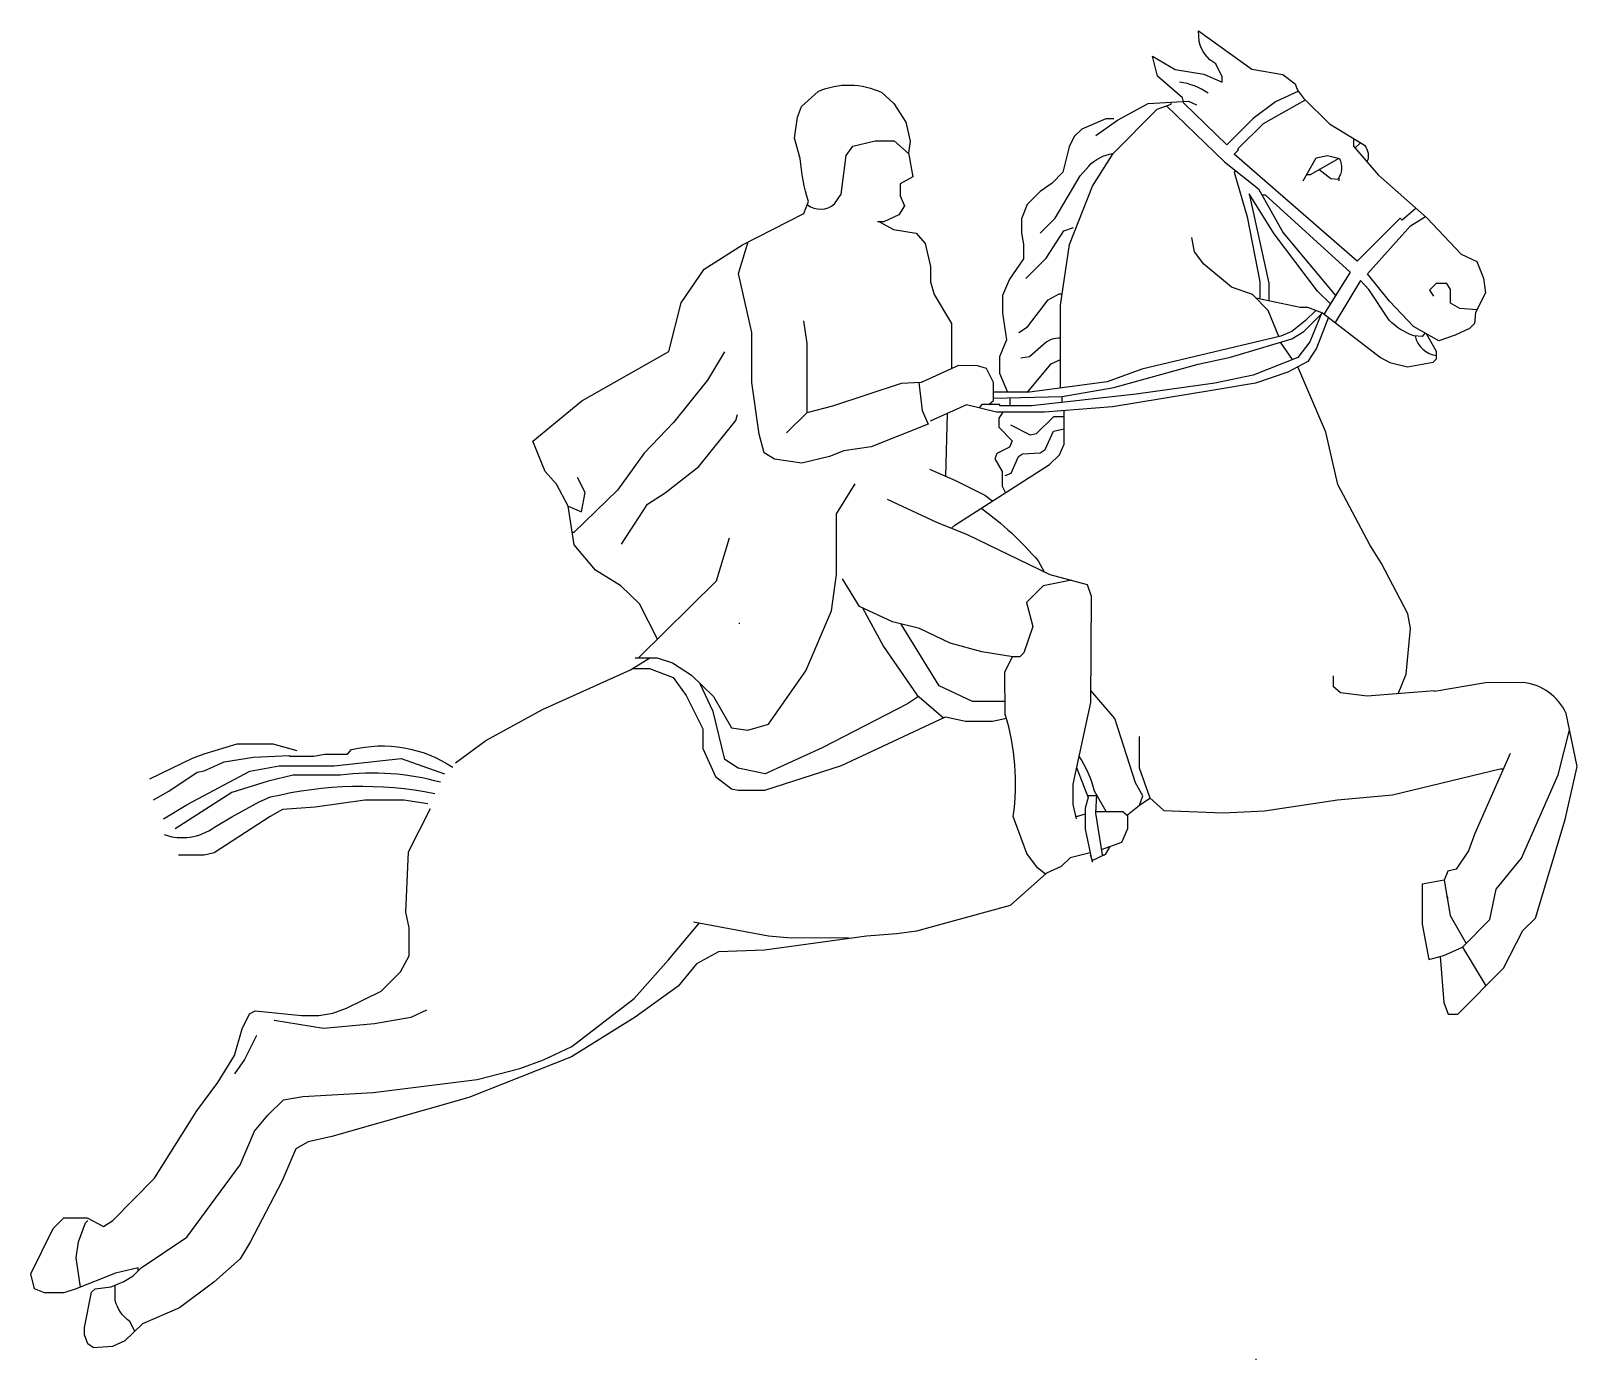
# Model space of a CAD drawing. Extents: x 0.34 to 7.53, y 0.47 to 6.64.
import ezdxf

# ---------------------------------------------------------------- set-up
doc = ezdxf.new("R2010")
doc.units = 0
doc.layers.get('0').update_dxf_attribs({"linetype": 'CONTINUOUS'})

msp = doc.modelspace()

# ---------------------------------------------------------------- linework, layer by layer
for p, q in [((6.4974, 6.0976), (6.523, 6.1215)), ((6.4233, 5.945), (6.4233, 5.9617)), ((6.2063, 5.1145), (6.1509, 5.1947)), ((4.8933, 4.9366), (4.8933, 4.9)), ((5.1367, 4.9157), (5.1367, 4.9419)), ((4.6016, 4.8637), (4.593, 4.5731)), ((3.5863, 4.2783), (3.5883, 4.2783)), ((3.635, 3.8917), (3.635, 3.8867)), ((5.2526, 3.0883), (5.2983, 3.0883)), ((5.4953, 3.0433), (5.5437, 3.0768)), ((6.9966, 2.3835), (7.1052, 2.2036)), ((0.7072, 1.1033), (0.7072, 1.1033)), ((6.035, 0.47), (6.04, 0.47))]:
    msp.add_line(p, q)
for points in [[(6.2345, 6.3608), (6.1281, 6.3112), (6.0233, 6.235), (5.9008, 6.1124), (5.7021, 6.305), (5.6949, 6.3298), (5.5792, 6.4316), (5.5558, 6.5234), (5.6606, 6.4626), (5.794, 6.44), (5.88, 6.4038), (5.88, 6.4275), (5.85, 6.4883, -0.213513), (5.7733, 6.5917), (5.7702, 6.6413), (6.0173, 6.4643), (6.1623, 6.4394), (6.2191, 6.3955), (6.2303, 6.3666), (6.2577, 6.329), (6.378, 6.2102), (6.5417, 6.11, -0.277929), (6.553, 6.0331)], [(5.815, 6.3517, 0.119802), (5.6817, 6.4033)], [(3.2548, 3.8153), (3.172, 3.9794), (3.0849, 4.0624), (2.9665, 4.1362), (2.8677, 4.2534), (2.8396, 4.4324), (2.7858, 4.5358), (2.7335, 4.5943), (2.6758, 4.7346), (2.9039, 4.9227), (3.3082, 5.1512), (3.3656, 5.3774), (3.4716, 5.5342), (3.6502, 5.6472), (3.9353, 5.7934), (3.9567, 5.8483, -0.056273), (3.9183, 6.0483), (3.8922, 6.1435), (3.9065, 6.2412), (3.9241, 6.2899), (4.0017, 6.36, -0.219042), (4.2983, 6.355), (4.3537, 6.3047), (4.4091, 6.2176), (4.4299, 6.1294), (4.4211, 6.0748), (4.4411, 5.963), (4.3833, 5.9309), (4.3833, 5.8748), (4.4039, 5.8291), (4.3761, 5.7861), (4.3067, 5.755), (4.2783, 5.755)], [(3.9512, 5.8342, 0.365538), (4.0783, 5.8383), (4.1094, 5.8828), (4.1325, 6.062), (4.1622, 6.1059), (4.2662, 6.13), (4.3554, 6.13), (4.4217, 6.0713)], [(5.0333, 5.7017), (5.1031, 5.7714), (5.22, 5.9683), (5.26, 6.0133, -0.173266), (5.3712, 6.0713)], [(6.2567, 5.945), (6.3174, 6.051), (6.3693, 6.063), (6.425, 6.0483, -0.29111), (6.4167, 5.9517), (6.3855, 5.954), (6.3297, 5.9969)], [(6.8229, 5.2378), (6.8088, 5.2221), (6.77, 5.225, -0.116169), (6.6567, 5.2967), (6.5619, 5.4394), (6.5233, 5.4817), (6.4051, 5.2863)], [(5.1283, 5.2133, 0.222115), (5.0483, 5.1833), (4.9849, 5.1272), (4.9433, 5.12)], [(6.7774, 5.2245, 0.33281), (6.8767, 5.1333)], [(4.7603, 4.4233, -0.057958), (5.025, 4.1783), (5.053, 4.1286)], [(5.0578, 2.7234), (5.0206, 2.7526), (4.9711, 2.819), (4.9083, 2.9917, 0.111489), (4.8717, 3.465), (4.87, 3.6633), (4.9051, 3.7335)], [(6.8937, 2.3405), (6.9105, 2.1264), (6.9297, 2.0733), (6.975, 2.0733), (7.1877, 2.286), (7.2778, 2.4612), (7.3358, 2.5191), (7.4749, 2.9778), (7.5295, 3.2236), (7.4783, 3.47, 0.264584), (7.2817, 3.6133), (7.1033, 3.6117), (6.8667, 3.5722), (6.8667, 3.5754), (6.5537, 3.5496), (6.4302, 3.5654), (6.3967, 3.5943), (6.3967, 3.645)], [(0.9117, 3.0683), (0.9841, 3.1082), (1.1155, 3.1969), (1.147, 3.2026), (1.241, 3.2449), (1.3763, 3.2672), (1.545, 3.2748), (1.545, 3.2717), (1.6581, 3.2717), (1.7069, 3.28), (1.8133, 3.28), (1.8333, 3.3017, -0.210241), (2.3033, 3.22)], [(5.3411, 3.015), (5.2867, 3.1083, 0.083348), (5.2138, 3.2728)], [(2.2467, 3.15, 0.099497), (1.78, 3.1833), (1.5611, 3.1833), (1.4455, 3.1557), (1.2757, 3.1029), (1.0133, 2.9333)], [(0.9617, 2.9067, 0.24481), (1.195, 2.9417), (1.2756, 2.99), (1.4029, 3.0595), (1.4567, 3.0817, -0.109119), (2.22, 3.0983)], [(0.8257, 0.5999), (0.8017, 0.645, -0.166818), (0.7333, 0.7417), (0.7333, 0.8133)]]:
    msp.add_lwpolyline(points, format="xyb")
for points in [[(5.1283, 4.9824), (5.1283, 5.3667), (5.1705, 5.6491), (5.2778, 5.9202), (5.3724, 6.0725), (5.5769, 6.2785), (5.6433, 6.301), (5.6433, 6.3106)], [(5.2933, 6.155), (5.3938, 6.2263), (5.5353, 6.3047), (5.7233, 6.315), (5.76, 6.2983)], [(5.6215, 6.2936), (5.8905, 6.0332), (6.0482, 5.9071), (6.163, 5.7031), (6.4072, 5.4118)], [(6.7809, 5.8177), (6.7158, 5.7626), (6.7067, 5.7717), (6.5066, 5.5716), (5.9353, 6.0687), (5.955, 6.0883), (5.9528, 6.0927), (6.0722, 6.2108), (6.2641, 6.3202)], [(5.3767, 6.2333), (5.3389, 6.2333), (5.2271, 6.1854), (5.1917, 6.15), (5.168, 6.1027), (5.1399, 5.9848), (5.0899, 5.9336), (5.0333, 5.895), (4.9738, 5.8355), (4.9467, 5.7683), (4.9467, 5.7017), (4.9567, 5.6506), (4.9567, 5.5819), (4.8917, 5.4879), (4.8583, 5.4121), (4.8583, 5.33), (4.8775, 5.2052), (4.845, 5.1276), (4.845, 5.0517), (4.8813, 4.9633)], [(6.49, 6.1416), (6.49, 6.1061), (6.6054, 5.9724), (6.8308, 5.7736), (6.9905, 5.6034), (7.0628, 5.57), (7.0949, 5.4929), (7.1038, 5.4243), (7.0575, 5.3331), (7.0523, 5.2822), (7.0291, 5.2591), (6.9633, 5.2283), (6.8868, 5.2016), (6.7688, 5.2686), (6.6574, 5.3862), (6.555, 5.513), (6.7553, 5.7352), (6.8257, 5.779)], [(6.4216, 6.0492), (6.2883, 5.9733), (6.2729, 5.9733)], [(5.942, 5.992), (5.9353, 5.9853), (5.9959, 5.7769), (6.055, 5.4756), (6.055, 5.3974)], [(6.3832, 5.3735), (6.3226, 5.4326), (6.1217, 5.6983), (6.005, 5.885)], [(6.005, 5.885), (6.0967, 5.469), (6.0967, 5.3887)], [(6.0634, 5.88), (6.0798, 5.88), (6.475, 5.5197), (6.3534, 5.3262)], [(4.2867, 5.755), (4.3521, 5.7181), (4.4571, 5.701), (4.4999, 5.6539), (4.5233, 5.5469), (4.5233, 5.4757), (4.5403, 5.4159), (4.6217, 5.282), (4.6217, 5.0716)], [(4.9667, 5.4917), (5.0615, 5.585), (5.1437, 5.7123), (5.1883, 5.7283)], [(6.1433, 5.2208), (6.0933, 5.3421), (6.0214, 5.4167), (5.9236, 5.4514), (5.7944, 5.5576), (5.7513, 5.6154), (5.7383, 5.6817)], [(4.4703, 5.0074), (4.485, 4.877), (4.5126, 4.8134), (4.2477, 4.7093), (4.1215, 4.6905), (4.054, 4.6642), (3.926, 4.6334), (3.7982, 4.6517), (3.7503, 4.6802), (3.7277, 4.768), (3.6933, 5.0083), (3.6933, 5.2407), (3.6313, 5.5144), (3.6772, 5.6611)], [(7.0636, 5.3452), (6.9848, 5.3513), (6.9417, 5.376), (6.9417, 5.4395), (6.9243, 5.4683), (6.875, 5.4683), (6.843, 5.4363), (6.8617, 5.4083)], [(4.935, 5.24), (4.9746, 5.2664), (5.0716, 5.3914), (5.1223, 5.42), (5.1363, 5.42)], [(6.0362, 5.4014), (6.242, 5.3583), (6.2765, 5.3583), (6.3458, 5.3321), (6.6162, 5.1233), (6.6594, 5.1002), (6.7406, 5.0807), (6.8611, 5.1028), (6.8767, 5.1183), (6.8767, 5.1524), (6.8299, 5.2339)], [(6.3435, 5.333), (6.2869, 5.1972), (6.2316, 5.1246), (6.0241, 5.0416), (5.845, 5.005), (5.48, 4.9533), (4.9933, 4.9), (4.8467, 4.9), (4.8467, 4.905), (4.7625, 4.905), (4.7508, 4.8894)], [(6.3165, 5.3432), (6.2652, 5.2945), (6.2033, 5.2442), (6.1521, 5.223), (5.5066, 5.0689), (5.3448, 5.011), (4.9843, 4.9633), (4.8167, 4.9633)], [(4.8167, 4.9349), (5.1367, 4.9419), (5.3767, 4.985), (5.7683, 5.0933), (5.9187, 5.1247), (6.2037, 5.2106), (6.2589, 5.2439), (6.3403, 5.3252)], [(3.855, 4.7733), (3.95, 4.8683), (3.95, 5.1883), (3.935, 5.295)], [(6.3734, 5.3108), (6.3185, 5.1674), (6.2773, 5.1046), (6.1854, 5.0553), (6.034, 5.0052), (5.8417, 4.9717), (5.3706, 4.8947), (5.0533, 4.87), (4.8302, 4.87), (4.692, 4.9037), (4.5217, 4.8283)], [(3.5667, 5.15), (3.4878, 5.0186), (3.33, 4.8217), (3.1926, 4.6792), (3.0683, 4.5067), (2.8667, 4.31), (2.8577, 4.31)], [(4.9744, 4.9633), (5.0852, 5.0952), (5.1283, 5.1143)], [(4.7955, 4.905), (4.8167, 4.9236), (4.8167, 5.0081), (4.7838, 5.0726), (4.7417, 5.085), (4.6547, 5.0865), (4.4807, 5.008), (4.388, 5.0027), (4.0683, 4.8983), (3.9491, 4.8674)], [(6.6986, 3.5616), (6.7352, 3.653), (6.7552, 3.8645), (6.7424, 3.9329), (6.62, 4.1668), (6.5663, 4.2531), (6.417, 4.5341), (6.3609, 4.777), (6.2322, 5.0804)], [(3.0883, 4.2567), (3.2081, 4.4418), (3.2902, 4.4946), (3.4478, 4.618), (3.6187, 4.8314), (3.6267, 4.8583)], [(4.6222, 4.3305), (4.6371, 4.3446), (5.0778, 4.6262), (5.1239, 4.6722), (5.145, 4.7212), (5.145, 4.8771)], [(4.8601, 4.87), (4.8417, 4.8419), (4.8417, 4.8), (4.9032, 4.7369), (4.8907, 4.7069), (4.8331, 4.6774), (4.8232, 4.6523), (4.8567, 4.5941), (4.8567, 4.5267), (4.8725, 4.495)], [(5.145, 4.8483), (5.095, 4.8483), (5.0158, 4.7691), (4.9896, 4.7628), (4.8967, 4.81)], [(4.8717, 4.575), (4.8995, 4.5866), (4.9327, 4.6634), (4.9509, 4.6756), (5.0335, 4.6811), (5.0571, 4.6965), (5.096, 4.7819), (5.145, 4.7923)], [(4.52, 4.605), (4.64, 4.5525), (4.7795, 4.4828), (4.8123, 4.4565)], [(2.8396, 4.4324), (2.9012, 4.4064), (2.9188, 4.4972), (2.8833, 4.5667)], [(3.1517, 3.7283), (3.2537, 3.7283), (3.3241, 3.7053), (3.4131, 3.6473), (3.5149, 3.5481), (3.5992, 3.4026), (3.6752, 3.3927), (3.7717, 3.4205), (3.9451, 3.6675), (4.0641, 3.9463), (4.0867, 4.115), (4.0867, 4.397), (4.1733, 4.5367)], [(4.3233, 4.465), (4.5517, 4.3583), (4.6942, 4.302), (5.0789, 4.1161), (5.2522, 4.0694), (5.2716, 4.0153), (5.2683, 3.5206), (5.185, 3.1418), (5.185, 3.0467), (5.2017, 2.98)], [(3.5883, 4.285), (3.5276, 4.0843), (3.1666, 3.7283)], [(5.1797, 4.0889), (5.0483, 4.0633), (4.9707, 3.9857), (5.0002, 3.874), (4.9585, 3.7518), (4.94, 3.7333), (4.9062, 3.7333), (4.7621, 3.7567), (4.6161, 3.7972), (4.4733, 3.8642), (4.347, 3.8954), (4.1934, 3.9672), (4.115, 4.095)], [(4.2086, 3.9601), (4.305, 3.7804), (4.4599, 3.5558), (4.5851, 3.4499)], [(4.8712, 3.525), (4.7187, 3.525), (4.5636, 3.5984), (4.3871, 3.8855)], [(2.3167, 3.24), (2.4563, 3.344), (2.72, 3.4883), (3.1301, 3.6723), (3.2186, 3.7283)], [(3.1396, 3.6783), (3.2171, 3.6783), (3.3273, 3.6366), (3.3882, 3.5533), (3.465, 3.3984), (3.465, 3.3077), (3.5242, 3.1776), (3.5985, 3.1201), (3.6296, 3.1133), (3.7533, 3.1133), (4.1097, 3.2284), (4.5933, 3.4537), (4.6873, 3.4333), (4.8125, 3.4333), (4.8768, 3.4476)], [(4.4678, 3.5491), (4.4171, 3.5145), (4.02, 3.31), (3.7562, 3.1901), (3.63, 3.2153), (3.5687, 3.2554), (3.5141, 3.4782), (3.4539, 3.6076)], [(5.3189, 2.8373), (5.4133, 2.8712), (5.4417, 2.9347), (5.4417, 3), (5.4953, 3.0433), (5.5111, 3.087), (5.4769, 3.148), (5.3809, 3.4469), (5.2687, 3.576)], [(7.2183, 3.2833), (7.0542, 2.9123), (7.0251, 2.8311), (6.9678, 2.7465), (6.9289, 2.7368), (6.9112, 2.696), (6.81, 2.6769), (6.81, 2.491), (6.8401, 2.3259), (6.9103, 2.345), (6.9968, 2.3835), (7.1236, 2.5119), (7.1536, 2.6535), (7.2717, 2.798), (7.4422, 3.1849), (7.4946, 3.3918)], [(1.58, 3.2967), (1.4679, 3.3267), (1.3, 3.3267), (1.1468, 3.2813), (1.0925, 3.2602), (0.8933, 3.165)], [(5.4933, 3.3633), (5.4933, 3.2177), (5.5435, 3.0772), (5.609, 3.0184), (5.885, 3.0083), (6.0767, 3.0167), (6.4153, 3.069), (6.6714, 3.0921), (7.1727, 3.2133), (7.1874, 3.2133)], [(0.9583, 2.98), (1.0717, 3.0483), (1.3599, 3.202), (1.4958, 3.2267), (1.7521, 3.2267), (2.0637, 3.2608), (2.265, 3.19)], [(5.2021, 3.2195), (5.2563, 3.0787), (5.2433, 3.0294), (5.2433, 2.9329), (5.275, 2.7783)], [(5.2952, 3.0937), (5.2917, 3.0067), (5.3227, 2.8133), (5.3346, 2.8133)], [(0.8417, 0.8809), (0.8417, 0.8933), (0.7349, 0.8693), (0.5478, 0.7941), (0.4955, 0.7783), (0.4056, 0.7783), (0.3585, 0.796), (0.3424, 0.8666), (0.4451, 1.0768), (0.495, 1.1267), (0.6043, 1.1267), (0.6799, 1.086), (0.7239, 1.1139), (0.9167, 1.31), (1.1129, 1.6227), (1.211, 1.7558), (1.288, 1.8811), (1.3247, 2.0038), (1.3577, 2.0734), (1.3842, 2.0881), (1.6, 2.0667), (1.68, 2.0667), (1.7459, 2.0772), (1.81, 2.1), (1.97, 2.18), (2.0596, 2.2696), (2.1, 2.3441), (2.1, 2.4733), (2.085, 2.5458), (2.0978, 2.8272), (2.2, 3.0283)], [(2.1867, 3.05), (2.0761, 3.0667), (1.895, 3.0667), (1.663, 3.0342), (1.5126, 3.0234), (1.4539, 2.9914), (1.1946, 2.8229), (1.1477, 2.8117), (1.0283, 2.8117)], [(5.1983, 2.9933), (5.2092, 2.9933), (5.2433, 3.0031)], [(5.292, 3.015), (5.4181, 3.015), (5.4417, 2.9941)], [(5.266, 2.8224), (5.1727, 2.7994), (5.132, 2.7587), (5.0633, 2.7283), (4.8939, 2.5777), (4.4585, 2.4588), (4.3681, 2.4457), (4.2267, 2.435), (3.7517, 2.37), (3.5388, 2.3617), (3.4358, 2.3063), (3.3506, 2.203), (3.1517, 2.0583), (2.855, 1.8736), (2.3783, 1.685), (1.741, 1.5044), (1.6306, 1.4787), (1.5735, 1.4465), (1.5093, 1.2953), (1.3617, 1.0133), (1.3146, 0.9358), (1.1934, 0.828), (1.0335, 0.7088), (0.8609, 0.6344), (0.7796, 0.5545), (0.721, 0.5285), (0.6336, 0.5216), (0.6074, 0.5404), (0.5917, 0.5831), (0.5917, 0.6167), (0.6242, 0.7808), (0.6404, 0.7971), (0.7162, 0.8061), (0.7743, 0.8305), (0.8181, 0.8566), (0.8546, 0.8943), (1.0665, 1.037), (1.3154, 1.3725), (1.3817, 1.5283), (1.4444, 1.6027), (1.5158, 1.6741), (1.6071, 1.6908), (1.9333, 1.7083), (2.4167, 1.7683), (2.615, 1.82), (2.7244, 1.8603), (2.8574, 1.9219), (3.1469, 2.1453), (3.3068, 2.3258), (3.4501, 2.4963)], [(5.3569, 2.851), (5.3357, 2.8152), (5.2774, 2.7871), (5.2683, 2.8117)], [(6.911, 2.6959), (6.9392, 2.5316), (7.0146, 2.4015)], [(6.9283, 2.61), (6.9283, 2.615), (6.9237, 2.622)], [(3.4217, 2.5017), (3.7705, 2.436), (3.876, 2.4267), (4.1433, 2.4283)], [(2.1817, 2.0917), (2.1077, 2.0578), (1.9399, 2.0273), (1.7022, 2.006), (1.4733, 2.0433)], [(1.3917, 1.9733), (1.3356, 1.8625), (1.2883, 1.795)], [(0.5729, 0.8042), (0.552, 0.9406), (0.5638, 1.0144), (0.5957, 1.1024), (0.6067, 1.1133)]]:
    msp.add_lwpolyline(points)

doc.saveas('drawing.dxf')
